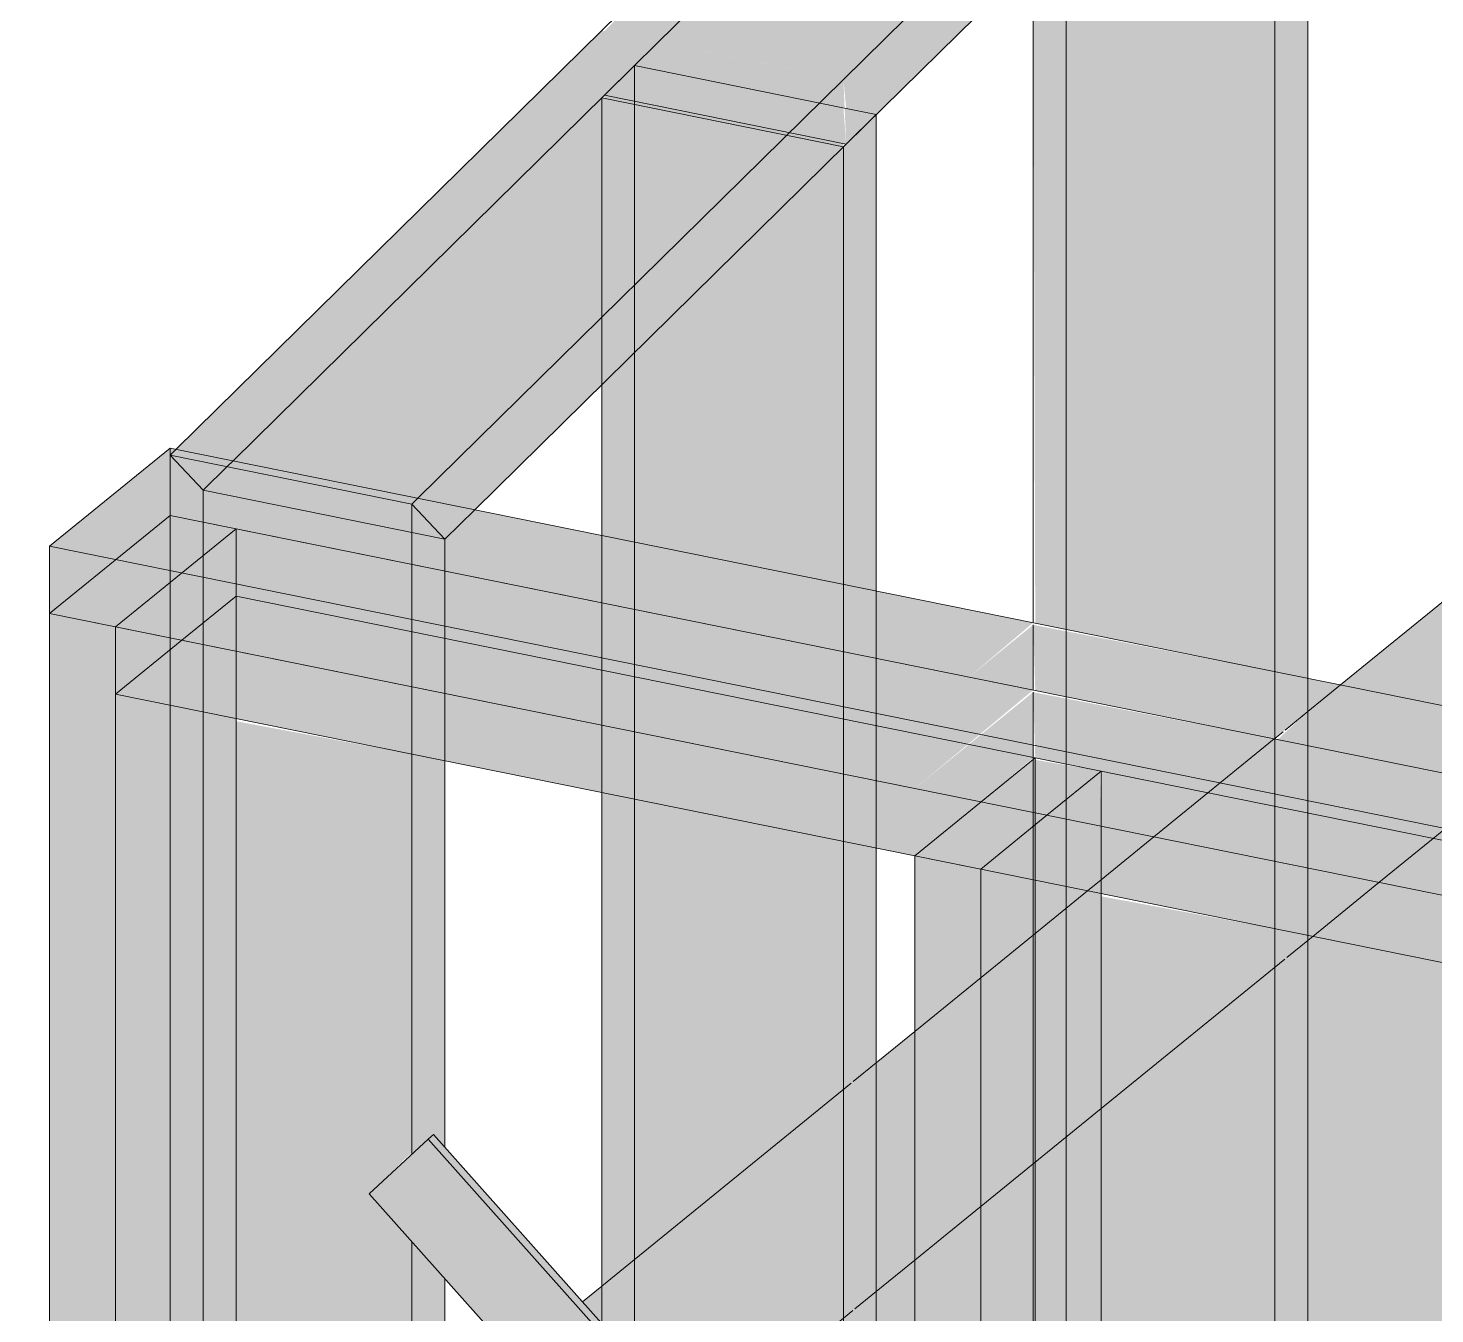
# Model space of a CAD drawing. Header units: inches. Extents: x -8719 to -3484, y -2874 to 4085.
# Drawn here: x -5617.74 to -5589.1, y -492.21 to -466.03 of the extents above; entities that cross this region are included whole.
import ezdxf

# ---------------------------------------------------------------- set-up
doc = ezdxf.new("R2010")
doc.units = ezdxf.units.IN
doc.header["$MEASUREMENT"] = 0
for name, color, linetype, lineweight in [('A-GLAZ-CWMG', 51, 'Continuous', 9), ('S-BEAM', 12, 'Continuous', 9), ('S-BEAM-1', 63, 'Continuous', 9), ('S-BEAM-3', 193, 'Continuous', 9)]:
    doc.layers.add(name, color=color, linetype=linetype, lineweight=lineweight)
doc.layers.add('A-GLAZ-CWMG-1', color=13, linetype='Continuous', lineweight=9, transparency=0.4)

# ---------------------------------------------------------------- blocks, each defined once
blk = doc.blocks.new('Dimension Lumber - GLULAM - 5_125 in_ x 15 in_-2000023-STRUCTURAL - 3D - SOUTHEAST')
at = {"layer": 'S-BEAM-1'}
h = blk.add_hatch(color=256, dxfattribs=at)
h.paths.add_polyline_path([(8643.268, -511.744), (8651, -505.452), (8651, -500.792), (8638.681, -510.816), (8643.182, -511.727)], flags=0)
h.paths.add_polyline_path([(8659.046, -498.905), (8662.241, -496.305), (8662.241, -495.074), (8660.468, -493.088), (8659.046, -494.244)], flags=0)
h.paths.add_polyline_path([(8662.241, -492.4), (8662.241, -491.645), (8661.85, -491.963)], flags=0)
h.paths.add_polyline_path([(8667.832, -491.756), (8668.614, -491.119), (8668.614, -486.459), (8667.832, -487.096), (8667.832, -488.652)], flags=0)
h.paths.add_polyline_path([(8676.618, -484.607), (8676.718, -484.525), (8676.618, -484.504)], flags=0)
h.paths.add_polyline_path([(8679.812, -479.915), (8679.812, -477.347), (8677.285, -479.403), (8677.841, -479.516)], flags=0)
h.paths.add_polyline_path([(8685.403, -477.458), (8688.597, -474.859), (8688.597, -470.199), (8685.403, -472.798)], flags=0)
h.paths.add_polyline_path([(8694.189, -470.309), (8697.383, -467.71), (8697.383, -463.05), (8694.189, -465.649)], flags=0)
h.paths.add_polyline_path([(8702.974, -463.16), (8706.169, -460.561), (8706.169, -455.901), (8702.974, -458.5)], flags=0)
h.paths.add_polyline_path([(8711.76, -456.011), (8713.827, -454.329), (8713.827, -452.005), (8711.76, -451.587), (8711.76, -453.924)], flags=0)
h.paths.add_polyline_path([(8732.006, -439.537), (8753.997, -421.642), (8749.411, -420.714), (8727.419, -438.609), (8730.838, -439.301)], flags=0)
h = blk.add_hatch(color=256, dxfattribs=at)
h.paths.add_polyline_path([(8651, -513.309), (8651, -505.452), (8643.268, -511.744)], flags=0)
h.paths.add_polyline_path([(8659.046, -512.728), (8662.241, -510.129), (8662.241, -496.305), (8659.046, -498.905), (8659.046, -508.648)], flags=0)
h.paths.add_polyline_path([(8667.832, -505.579), (8668.614, -504.942), (8668.614, -502.218), (8667.832, -501.341), (8667.832, -505.19)], flags=0)
h.paths.add_polyline_path([(8668.614, -499.544), (8668.614, -491.119), (8667.832, -491.756), (8667.832, -498.667)], flags=0)
h.paths.add_polyline_path([(8676.618, -498.43), (8679.812, -495.831), (8679.812, -485.151), (8676.718, -484.525), (8676.618, -484.607), (8676.618, -488.652)], flags=0)
h.paths.add_polyline_path([(8685.403, -491.281), (8686.229, -490.61), (8686.229, -486.45), (8685.403, -486.283), (8685.403, -490.016)], flags=0)
h.paths.add_polyline_path([(8695.475, -483.086), (8697.383, -481.533), (8697.383, -467.71), (8694.189, -470.309), (8694.189, -482.825), (8695.455, -483.082)], flags=0)
h.paths.add_polyline_path([(8688.597, -481.693), (8688.597, -474.859), (8685.403, -477.458), (8685.403, -481.047), (8687.571, -481.485)], flags=0)
h.paths.add_polyline_path([(8702.974, -476.984), (8706.169, -474.384), (8706.169, -460.561), (8702.974, -463.16)], flags=0)
h.paths.add_polyline_path([(8722.267, -461.285), (8724.931, -459.117), (8722.267, -458.578)], flags=0)
h.paths.add_polyline_path([(8711.76, -456.982), (8713.715, -455.391), (8713.827, -455.391), (8713.827, -454.329), (8711.76, -456.011)], flags=0)
h.paths.add_polyline_path([(8722.267, -456.944), (8722.315, -456.905), (8722.267, -456.905)], flags=0)
h.paths.add_polyline_path([(8736.597, -440.467), (8736.597, -437.484), (8736.291, -437.421), (8736.291, -436.051), (8732.006, -439.537), (8736.291, -440.405)], flags=0)
h.paths.add_polyline_path([(8743.739, -436.765), (8743.739, -431.673), (8743.432, -431.61), (8743.432, -430.24), (8737.072, -435.415), (8743.432, -436.703)], flags=0)
h.paths.add_polyline_path([(8750.88, -430.954), (8750.88, -425.862), (8750.573, -425.799), (8750.573, -424.429), (8744.213, -429.604), (8750.573, -430.892)], flags=0)
h.paths.add_polyline_path([(8753.997, -424.328), (8753.997, -421.642), (8751.355, -423.793)], flags=0)
at = {"layer": 'S-BEAM'}
for p, q in [((8679.812, -477.347), (8677.285, -479.403)), ((8677.285, -479.403), (8676.618, -479.947)), ((8676.618, -479.947), (8676.155, -480.323)), ((8675.936, -480.501), (8673.481, -482.499)), ((8676.113, -480.357), (8675.948, -480.491)), ((8678.067, -483.427), (8679.812, -482.008)), ((8673.481, -482.499), (8672.412, -483.369)), ((8672.412, -483.369), (8672.132, -483.596)), ((8676.718, -484.525), (8678.067, -483.427)), ((8672.132, -483.596), (8671.026, -484.496)), ((8671.026, -484.496), (8668.614, -486.459)), ((8676.189, -484.956), (8676.618, -484.607)), ((8676.618, -484.607), (8676.718, -484.525)), ((8672.412, -488.029), (8676.15, -484.987)), ((8668.614, -486.459), (8667.832, -487.096)), ((8667.832, -487.096), (8667.361, -487.479)), ((8667.318, -487.514), (8662.241, -491.645)), ((8671.026, -489.157), (8672.412, -488.029)), ((8668.614, -491.119), (8671.026, -489.157)), ((8667.832, -491.756), (8668.614, -491.119)), ((8662.241, -491.645), (8661.85, -491.963)), ((8667.395, -492.111), (8667.832, -491.756)), ((8664.259, -494.663), (8667.356, -492.143))]:
    blk.add_line(p, q, dxfattribs=at)
blk = doc.blocks.new('Rectangular Mullion - Stud - Base_Head-1810184-STRUCTURAL - 3D - SOUTHEAST')
at = {"layer": 'A-GLAZ-CWMG-1'}
h = blk.add_hatch(color=256, dxfattribs=at)
h.paths.add_polyline_path([(8669.72, -479.243), (8671.026, -478.136), (8667.832, -477.49), (8667.832, -478.861), (8669.479, -479.194)], flags=0)
h.paths.add_polyline_path([(8662.241, -477.729), (8662.241, -476.358), (8659.658, -475.835), (8659.046, -476.437), (8659.046, -477.082)], flags=0)
h.paths.add_polyline_path([(8652.349, -476.85), (8653.455, -475.95), (8653.455, -474.724), (8653.577, -474.604), (8653.455, -474.579), (8651, -476.577), (8652.343, -476.849)], flags=0)
blk.add_hatch(color=256, dxfattribs=at).paths.add_polyline_path([(8651, -477.948), (8652.343, -476.849), (8651, -476.577)], flags=0)
at = {"layer": 'A-GLAZ-CWMG'}
for p, q in [((8651, -476.577), (8653.455, -474.579)), ((8653.455, -474.579), (8653.455, -475.95)), ((8653.455, -474.579), (8671.069, -478.145)), ((8653.455, -475.95), (8651, -477.948)), ((8653.455, -475.95), (8671.069, -479.516)), ((8651, -477.948), (8651, -476.577)), ((8668.614, -480.143), (8651, -476.577)), ((8651, -477.948), (8668.614, -481.513))]:
    blk.add_line(p, q, dxfattribs=at)
blk = doc.blocks.new('Rectangular Mullion - Stud - Base_Head-1810188-STRUCTURAL - 3D - SOUTHEAST')
at = {"layer": 'A-GLAZ-CWMG-1'}
h = blk.add_hatch(color=256, dxfattribs=at)
h.paths.add_polyline_path([(8676.618, -479.947), (8677.285, -479.403), (8676.618, -479.268), (8676.618, -479.516)], flags=0)
h.paths.add_polyline_path([(8671.026, -479.507), (8671.026, -478.18), (8669.72, -479.243)], flags=0)
h = blk.add_hatch(color=256, dxfattribs=at)
h.paths.add_polyline_path([(8687.334, -482.808), (8688.597, -481.711), (8688.597, -481.693), (8685.403, -481.047), (8685.403, -482.418), (8686.229, -482.585)], flags=0)
h.paths.add_polyline_path([(8679.812, -481.286), (8679.812, -479.915), (8677.285, -479.403), (8676.618, -479.947), (8676.618, -480.639), (8679.154, -481.153)], flags=0)
at = {"layer": 'A-GLAZ-CWMG'}
for p, q in [((8671.069, -478.145), (8688.683, -481.711)), ((8671.069, -479.516), (8688.683, -483.082)), ((8686.229, -483.708), (8668.614, -480.143)), ((8668.614, -481.513), (8686.229, -485.079))]:
    blk.add_line(p, q, dxfattribs=at)
blk = doc.blocks.new('Rectangular Mullion - Stud - Vertical-1966279-STRUCTURAL - 3D - SOUTHEAST')
at = {"layer": 'A-GLAZ-CWMG-1'}
for points in [[(8652.343, -478.219), (8653.455, -477.314), (8653.455, -475.95), (8651, -477.948)], [(8653.455, -478.445), (8653.455, -477.314), (8652.343, -478.219)], [(8652.343, -479.59), (8652.343, -478.219), (8651, -477.948), (8651, -479.319)], [(8652.343, -479.59), (8653.455, -478.685), (8653.455, -478.445), (8652.343, -478.219), (8652.343, -479.319)]]:
    blk.add_hatch(color=256, dxfattribs=at).paths.add_polyline_path(points, flags=0)
at = {"layer": 'A-GLAZ-CWMG'}
for p, q in [((8653.455, -475.95), (8651, -477.948)), ((8654.797, -476.222), (8653.455, -475.95)), ((8653.455, -477.314), (8653.455, -475.95)), ((8652.343, -478.219), (8654.797, -476.222)), ((8654.797, -477.593), (8654.797, -476.222)), ((8651, -477.948), (8652.343, -478.219)), ((8651, -479.319), (8651, -477.948)), ((8652.343, -478.219), (8652.343, -479.59))]:
    blk.add_line(p, q, dxfattribs=at)
blk = doc.blocks.new('Rectangular Mullion - Stud - Vertical-1966617-STRUCTURAL - 3D - SOUTHEAST')
at = {"layer": 'A-GLAZ-CWMG-1'}
for points in [[(8671.026, -482.002), (8671.026, -480.922), (8669.964, -481.787)], [(8669.957, -483.156), (8671.026, -482.286), (8671.026, -482.002), (8669.957, -481.792), (8668.614, -482.884), (8669.479, -483.059)], [(8671.026, -483.373), (8671.026, -482.286), (8669.957, -483.156)]]:
    blk.add_hatch(color=256, dxfattribs=at).paths.add_polyline_path(points, flags=0)
h = blk.add_hatch(color=256, dxfattribs=at)
h.paths.add_polyline_path([(8669.957, -517.147), (8669.957, -503.85), (8668.614, -504.953), (8668.614, -516.875), (8669.479, -517.05)], flags=0)
h.paths.add_polyline_path([(8668.614, -486.459), (8669.957, -485.367), (8669.957, -483.156), (8668.614, -482.884), (8668.614, -486.45)], flags=0)
h = blk.add_hatch(color=256, dxfattribs=at)
h.paths.add_polyline_path([(8671.026, -517.363), (8671.026, -504.922), (8670.023, -503.797), (8669.957, -503.85), (8669.957, -517.147)], flags=0)
h.paths.add_polyline_path([(8669.957, -485.367), (8671.026, -484.496), (8671.026, -483.373), (8669.957, -483.156), (8669.957, -485.079)], flags=0)
h = blk.add_hatch(color=256, dxfattribs=at)
h.paths.add_polyline_path([(8671.026, -523.458), (8671.026, -517.363), (8669.957, -517.147), (8669.957, -523.241)], flags=0)
h.paths.add_polyline_path([(8669.957, -503.85), (8670.023, -503.797), (8669.957, -503.723), (8669.957, -503.843)], flags=0)
h.paths.add_polyline_path([(8671.026, -502.247), (8671.026, -484.496), (8669.957, -485.367), (8669.957, -501.049)], flags=0)
h = blk.add_hatch(color=256, dxfattribs=at)
h.paths.add_polyline_path([(8669.957, -523.241), (8669.957, -517.147), (8668.614, -516.875), (8668.614, -522.969), (8669.479, -523.144)], flags=0)
h.paths.add_polyline_path([(8668.614, -504.942), (8669.957, -503.843), (8669.957, -503.723), (8668.614, -502.218), (8668.614, -503.843)], flags=0)
h.paths.add_polyline_path([(8669.957, -501.049), (8669.957, -485.367), (8668.614, -486.459), (8668.614, -499.544), (8669.479, -500.513)], flags=0)
at = {"layer": 'A-GLAZ-CWMG'}
for p, q in [((8671.069, -480.887), (8669.964, -481.787)), ((8672.412, -481.159), (8671.069, -480.887)), ((8671.069, -480.887), (8671.069, -482.01)), ((8671.306, -482.058), (8672.412, -481.159)), ((8672.412, -481.159), (8672.412, -482.282)), ((8669.964, -481.787), (8668.614, -482.884)), ((8669.957, -483.156), (8671.306, -482.058)), ((8671.069, -482.01), (8671.069, -483.381)), ((8672.412, -482.282), (8672.412, -483.653)), ((8668.614, -482.884), (8669.957, -483.156)), ((8668.614, -482.884), (8668.614, -542.266)), ((8669.957, -541.167), (8669.957, -483.156)), ((8671.069, -483.381), (8671.069, -502.296)), ((8672.412, -483.653), (8672.412, -503.8))]:
    blk.add_line(p, q, dxfattribs=at)
blk = doc.blocks.new('Rectangular Mullion - Stud - Vertical-1967712-STRUCTURAL - 3D - SOUTHEAST')
at = {"layer": 'A-GLAZ-CWMG-1'}
h = blk.add_hatch(color=256, dxfattribs=at)
h.paths.add_polyline_path([(8653.455, -498.794), (8654.797, -497.702), (8654.797, -480.087), (8653.455, -479.816), (8653.455, -482.884)], flags=0)
h.paths.add_polyline_path([(8658.377, -480.812), (8658.377, -479.441), (8654.797, -478.716), (8654.797, -480.087), (8657.507, -480.636)], flags=0)
h.paths.add_polyline_path([(8658.377, -476.947), (8658.377, -476.301), (8654.125, -475.44), (8653.455, -474.724), (8653.455, -475.95), (8657.507, -476.77)], flags=0)
h = blk.add_hatch(color=256, dxfattribs=at)
h.paths.add_polyline_path([(8654.797, -480.087), (8654.797, -478.716), (8653.455, -478.445), (8653.455, -479.816)], flags=0)
h.paths.add_polyline_path([(8654.797, -476.222), (8653.455, -475.95), (8653.455, -477.314), (8654.533, -476.437)], flags=0)
h.paths.add_polyline_path([(8658.377, -479.441), (8658.377, -476.947), (8654.797, -476.222), (8654.797, -478.716), (8657.507, -479.265)], flags=0)
for points in [[(8654.797, -478.716), (8654.797, -476.222), (8653.455, -477.314), (8653.455, -478.445), (8653.692, -478.493)], [(8659.046, -479.577), (8659.046, -477.082), (8658.377, -476.947), (8658.377, -479.441), (8658.704, -479.507)]]:
    blk.add_hatch(color=256, dxfattribs=at).paths.add_polyline_path(points, flags=0)
h = blk.add_hatch(color=256, dxfattribs=at)
h.paths.add_polyline_path([(8659.046, -480.947), (8659.046, -479.577), (8658.377, -479.441), (8658.377, -480.812), (8658.704, -480.878)], flags=0)
h.paths.add_polyline_path([(8659.046, -477.082), (8659.046, -476.437), (8658.377, -476.301), (8658.377, -476.947), (8658.704, -477.013)], flags=0)
h = blk.add_hatch(color=256, dxfattribs=at)
h.paths.add_polyline_path([(8658.377, -514.803), (8658.377, -513.273), (8656.871, -514.498)], flags=0)
h.paths.add_polyline_path([(8654.797, -497.702), (8658.377, -494.789), (8658.377, -490.744), (8657.507, -489.769), (8658.377, -488.918), (8658.377, -480.812), (8654.797, -480.143), (8654.797, -482.884)], flags=0)
h = blk.add_hatch(color=256, dxfattribs=at)
h.paths.add_polyline_path([(8659.046, -514.938), (8659.046, -512.728), (8658.377, -513.273), (8658.377, -514.803)], flags=0)
h.paths.add_polyline_path([(8658.377, -494.789), (8659.046, -494.244), (8659.046, -491.494), (8658.377, -490.744)], flags=0)
h.paths.add_polyline_path([(8658.377, -488.957), (8658.815, -488.561), (8659.046, -488.82), (8659.046, -480.947), (8658.377, -480.812), (8658.377, -488.918)], flags=0)
at = {"layer": 'A-GLAZ-CWMG'}
for p, q in [((8653.455, -474.724), (8654.125, -475.44)), ((8658.377, -475.72), (8653.455, -474.724)), ((8653.455, -475.95), (8653.455, -474.724)), ((8654.125, -475.44), (8654.125, -476.086)), ((8654.125, -475.44), (8659.046, -476.437)), ((8659.046, -476.437), (8658.377, -475.72)), ((8658.377, -476.947), (8658.377, -475.72)), ((8653.455, -477.314), (8653.455, -475.95)), ((8654.125, -476.086), (8654.125, -476.769)), ((8659.046, -477.082), (8659.046, -476.437)), ((8654.125, -476.769), (8654.125, -478.58)), ((8658.377, -479.441), (8658.377, -476.947)), ((8659.046, -479.577), (8659.046, -477.082)), ((8653.455, -478.445), (8653.455, -477.314)), ((8653.455, -479.816), (8653.455, -478.445)), ((8654.125, -478.58), (8654.125, -479.951)), ((8658.377, -480.812), (8658.377, -479.441)), ((8659.046, -480.947), (8659.046, -479.577)), ((8653.455, -554.68), (8653.455, -479.816)), ((8654.125, -479.951), (8654.125, -554.132)), ((8658.377, -488.957), (8658.377, -480.812)), ((8659.046, -488.82), (8659.046, -480.947)), ((8658.377, -550.649), (8658.377, -490.744)), ((8659.046, -550.101), (8659.046, -491.494))]:
    blk.add_line(p, q, dxfattribs=at)
blk = doc.blocks.new('Rectangular Mullion - Stud - Base_Head-1967716-STRUCTURAL - 3D - SOUTHEAST')
at = {"layer": 'A-GLAZ-CWMG-1'}
for points in [[(8658.499, -475.6), (8662.241, -471.917), (8662.241, -467.451), (8662.296, -467.397), (8662.241, -466.076), (8653.577, -474.604), (8658.377, -475.576)], [(8659.658, -475.835), (8662.241, -473.292), (8662.241, -471.917), (8658.499, -475.6), (8659.091, -475.72)], [(8658.377, -475.72), (8658.499, -475.6), (8653.577, -474.604), (8653.455, -474.724), (8657.507, -475.544)], [(8659.046, -476.437), (8658.377, -475.72), (8653.455, -474.724), (8654.125, -475.44), (8658.704, -476.367)], [(8659.046, -476.437), (8659.658, -475.835), (8658.499, -475.6), (8658.377, -475.72), (8658.846, -476.222)]]:
    blk.add_hatch(color=256, dxfattribs=at).paths.add_polyline_path(points, flags=0)
at = {"layer": 'A-GLAZ-CWMG'}
for p, q in [((8662.241, -466.076), (8653.577, -474.604)), ((8658.499, -475.6), (8667.162, -467.072)), ((8654.736, -474.839), (8662.296, -467.397)), ((8659.658, -475.835), (8667.218, -468.393)), ((8653.577, -474.604), (8653.455, -474.724)), ((8653.455, -474.724), (8658.377, -475.72)), ((8654.125, -475.44), (8653.455, -474.724)), ((8654.614, -474.958), (8654.736, -474.839)), ((8654.125, -475.44), (8654.614, -474.958)), ((8659.046, -476.437), (8654.125, -475.44)), ((8658.377, -475.72), (8658.499, -475.6)), ((8658.377, -475.72), (8659.046, -476.437)), ((8659.046, -476.437), (8659.658, -475.835))]:
    blk.add_line(p, q, dxfattribs=at)
blk = doc.blocks.new('Rectangular Mullion - Stud - Base_Head-V370-STRUCTURAL - 3D - SOUTHEAST')
at = {"layer": 'A-GLAZ-CWMG-1'}
for points in [[(8711.09, -423.832), (8714.954, -420.029), (8714.954, -415.563), (8715.01, -415.509), (8714.954, -414.188), (8706.224, -422.847), (8709.709, -423.552)], [(8711.76, -424.549), (8714.954, -421.404), (8714.954, -420.029), (8711.09, -423.832), (8711.146, -424.424)], [(8711.115, -424.418), (8711.09, -423.832), (8706.169, -422.836), (8706.224, -424.157), (8706.838, -423.552), (8711.09, -424.413)]]:
    blk.add_hatch(color=256, dxfattribs=at).paths.add_polyline_path(points, flags=0)
at = {"layer": 'A-GLAZ-CWMG'}
for p, q in [((8714.954, -414.188), (8706.169, -422.836)), ((8711.09, -423.832), (8719.876, -415.184)), ((8707.328, -423.07), (8715.01, -415.509)), ((8711.146, -425.153), (8719.931, -416.505)), ((8706.224, -424.157), (8707.328, -423.07))]:
    blk.add_line(p, q, dxfattribs=at)
blk = doc.blocks.new('Structural Framing 17 - Structural Framing 17-1885627-STRUCTURAL - 3D - SOUTHEAST')
at = {"layer": 'S-BEAM-3'}
h = blk.add_hatch(color=256, dxfattribs=at)
h.paths.add_polyline_path([(8690.528, -524.322), (8690.639, -524.23), (8687.682, -520.916), (8687.571, -521.007), (8689.781, -523.484)], flags=0)
h.paths.add_polyline_path([(8686.229, -519.502), (8686.229, -519.287), (8670.068, -501.174), (8669.957, -501.265), (8673.247, -504.953)], flags=0)
h.paths.add_polyline_path([(8668.614, -499.76), (8668.614, -499.544), (8658.815, -488.561), (8658.704, -488.652), (8664.148, -494.754)], flags=0)
blk.add_hatch(color=256, dxfattribs=at).paths.add_polyline_path([(8689.261, -525.359), (8690.528, -524.322), (8658.704, -488.652), (8657.507, -489.769), (8687.01, -522.837)], flags=0)
at = {"layer": 'S-BEAM'}
for p, q in [((8658.704, -488.652), (8658.815, -488.561)), ((8658.815, -488.561), (8668.614, -499.544)), ((8658.704, -488.652), (8657.507, -489.769)), ((8690.528, -524.322), (8658.704, -488.652)), ((8657.507, -489.769), (8689.261, -525.359))]:
    blk.add_line(p, q, dxfattribs=at)
blk = doc.blocks.new('Rectangular Mullion - Stud - Vertical-1966622-STRUCTURAL - 3D - SOUTHEAST')
at = {"layer": 'A-GLAZ-CWMG-1'}
for points in [[(8653.455, -479.816), (8653.455, -478.685), (8652.343, -479.59)], [(8651, -500.792), (8652.343, -499.699), (8652.343, -479.59), (8651, -479.319), (8651, -482.884)], [(8652.343, -499.699), (8653.455, -498.794), (8653.455, -479.816), (8652.343, -479.59), (8652.343, -482.884)]]:
    blk.add_hatch(color=256, dxfattribs=at).paths.add_polyline_path(points, flags=0)
at = {"layer": 'A-GLAZ-CWMG'}
for p, q in [((8653.455, -478.445), (8653.455, -477.321)), ((8654.797, -478.716), (8654.797, -477.593)), ((8653.455, -479.816), (8653.455, -478.445)), ((8654.797, -480.087), (8654.797, -478.716)), ((8651, -556.69), (8651, -479.319)), ((8652.343, -479.59), (8652.343, -555.591)), ((8653.455, -554.68), (8653.455, -479.816)), ((8654.797, -553.581), (8654.797, -480.087))]:
    blk.add_line(p, q, dxfattribs=at)
blk = doc.blocks.new('Rectangular Mullion - Stud - Base_Head-1966582-STRUCTURAL - 3D - SOUTHEAST')
at = {"layer": 'A-GLAZ-CWMG-1'}
h = blk.add_hatch(color=256, dxfattribs=at)
h.paths.add_polyline_path([(8668.614, -481.513), (8671.026, -479.507), (8667.832, -478.861), (8667.832, -481.355)], flags=0)
h.paths.add_polyline_path([(8662.241, -480.223), (8662.241, -477.729), (8659.046, -477.082), (8659.046, -479.577), (8661.842, -480.143)], flags=0)
h = blk.add_hatch(color=256, dxfattribs=at)
h.paths.add_polyline_path([(8668.614, -482.884), (8668.614, -481.513), (8667.832, -481.355), (8667.832, -482.726)], flags=0)
h.paths.add_polyline_path([(8662.241, -481.594), (8662.241, -480.223), (8659.046, -479.577), (8659.046, -480.947), (8661.842, -481.513)], flags=0)
at = {"layer": 'A-GLAZ-CWMG'}
for p, q in [((8652.343, -478.219), (8654.797, -476.222)), ((8654.797, -476.222), (8654.797, -477.593)), ((8654.797, -476.222), (8671.069, -479.516)), ((8654.797, -477.593), (8653.692, -478.493)), ((8654.797, -477.593), (8671.069, -480.887)), ((8652.343, -479.59), (8652.343, -478.219)), ((8668.614, -481.513), (8652.343, -478.219)), ((8653.692, -478.493), (8652.343, -479.59)), ((8652.343, -479.59), (8668.614, -482.884))]:
    blk.add_line(p, q, dxfattribs=at)
blk = doc.blocks.new('Rectangular Mullion - Stud - Base_Head-1966215-STRUCTURAL - 3D - SOUTHEAST')
at = {"layer": 'A-GLAZ-CWMG-1'}
for points in [[(8669.964, -481.787), (8671.026, -480.887), (8671.026, -479.551), (8668.614, -481.513), (8669.957, -481.785)], [(8668.614, -482.884), (8669.957, -481.785), (8668.614, -481.513)]]:
    blk.add_hatch(color=256, dxfattribs=at).paths.add_polyline_path(points, flags=0)
h = blk.add_hatch(color=256, dxfattribs=at)
h.paths.add_polyline_path([(8686.229, -485.079), (8688.597, -483.082), (8688.597, -483.064), (8685.403, -482.418), (8685.403, -484.912)], flags=0)
h.paths.add_polyline_path([(8679.812, -483.78), (8679.812, -481.286), (8676.618, -480.639), (8676.618, -483.134), (8679.456, -483.708)], flags=0)
h = blk.add_hatch(color=256, dxfattribs=at)
h.paths.add_polyline_path([(8686.229, -486.45), (8686.229, -485.079), (8685.403, -484.912), (8685.403, -486.283)], flags=0)
h.paths.add_polyline_path([(8679.812, -485.151), (8679.812, -483.78), (8676.618, -483.134), (8676.618, -484.504), (8679.456, -485.079)], flags=0)
at = {"layer": 'A-GLAZ-CWMG'}
for p, q in [((8671.069, -479.516), (8688.683, -483.082)), ((8671.069, -480.887), (8688.683, -484.453)), ((8686.229, -485.079), (8668.614, -481.513)), ((8668.614, -482.884), (8686.229, -486.45))]:
    blk.add_line(p, q, dxfattribs=at)
blk = doc.blocks.new('Rectangular Mullion - Stud - Vertical-1967735-STRUCTURAL - 3D - SOUTHEAST')
at = {"layer": 'A-GLAZ-CWMG-1'}
for points in [[(8667.218, -468.393), (8667.162, -467.653), (8662.91, -466.792), (8662.296, -467.397), (8667.162, -468.382)], [(8667.162, -468.448), (8667.162, -468.382), (8662.296, -467.397), (8662.299, -467.463), (8666.892, -468.393)], [(8667.218, -468.393), (8667.832, -467.789), (8667.187, -467.658), (8667.193, -467.789)], [(8667.162, -481.22), (8667.162, -478.725), (8662.241, -477.729), (8662.241, -480.223)], [(8667.832, -481.355), (8667.832, -478.861), (8667.162, -478.725), (8667.162, -481.22), (8667.314, -481.25)]]:
    blk.add_hatch(color=256, dxfattribs=at).paths.add_polyline_path(points, flags=0)
h = blk.add_hatch(color=256, dxfattribs=at)
h.paths.add_polyline_path([(8667.162, -482.59), (8667.162, -481.22), (8662.241, -480.223), (8662.241, -481.594)], flags=0)
h.paths.add_polyline_path([(8667.162, -478.725), (8667.162, -477.354), (8662.241, -476.358), (8662.241, -477.729), (8664.665, -478.219)], flags=0)
h.paths.add_polyline_path([(8662.241, -473.292), (8667.162, -468.448), (8662.241, -467.451), (8662.241, -471.917)], flags=0)
h = blk.add_hatch(color=256, dxfattribs=at)
h.paths.add_polyline_path([(8667.832, -516.717), (8667.832, -505.579), (8667.162, -506.124), (8667.162, -516.581), (8667.579, -516.665)], flags=0)
h.paths.add_polyline_path([(8667.162, -487.64), (8667.832, -487.096), (8667.832, -482.726), (8667.162, -482.59), (8667.162, -486.45)], flags=0)
h.paths.add_polyline_path([(8667.832, -477.49), (8667.832, -467.789), (8667.162, -468.448), (8667.162, -477.354), (8667.285, -477.379)], flags=0)
h = blk.add_hatch(color=256, dxfattribs=at)
h.paths.add_polyline_path([(8667.162, -516.581), (8667.162, -506.124), (8662.241, -510.129), (8662.241, -515.585)], flags=0)
h.paths.add_polyline_path([(8662.241, -491.645), (8667.162, -487.64), (8667.162, -482.59), (8662.241, -481.594), (8662.241, -488.652)], flags=0)
h.paths.add_polyline_path([(8667.162, -477.354), (8667.162, -468.448), (8662.241, -473.292), (8662.241, -476.358), (8663.323, -476.577)], flags=0)
h = blk.add_hatch(color=256, dxfattribs=at)
h.paths.add_polyline_path([(8667.832, -482.726), (8667.832, -481.355), (8667.162, -481.22), (8667.162, -482.59), (8667.324, -482.623)], flags=0)
h.paths.add_polyline_path([(8667.832, -478.861), (8667.832, -477.49), (8667.162, -477.354), (8667.162, -478.725), (8667.296, -478.752)], flags=0)
h = blk.add_hatch(color=256, dxfattribs=at)
h.paths.add_polyline_path([(8667.832, -522.811), (8667.832, -516.717), (8667.162, -516.581), (8667.162, -522.676), (8667.625, -522.769)], flags=0)
h.paths.add_polyline_path([(8667.162, -506.124), (8667.832, -505.579), (8667.832, -501.341), (8667.162, -500.591), (8667.162, -505.826)], flags=0)
h.paths.add_polyline_path([(8667.832, -498.667), (8667.832, -487.096), (8667.162, -487.64), (8667.162, -497.917), (8667.441, -498.229)], flags=0)
h = blk.add_hatch(color=256, dxfattribs=at)
h.paths.add_polyline_path([(8667.162, -522.676), (8667.162, -516.581), (8662.241, -515.585), (8662.241, -521.679)], flags=0)
h.paths.add_polyline_path([(8662.241, -510.129), (8667.162, -506.124), (8667.162, -500.591), (8662.241, -495.074), (8662.241, -508.648)], flags=0)
h.paths.add_polyline_path([(8667.162, -497.917), (8667.162, -487.64), (8662.241, -491.645), (8662.241, -492.4), (8664.259, -494.663)], flags=0)
at = {"layer": 'A-GLAZ-CWMG'}
for p, q in [((8662.296, -467.397), (8662.91, -466.792)), ((8662.91, -467.521), (8662.91, -466.792)), ((8662.91, -466.792), (8667.187, -467.658)), ((8662.241, -467.451), (8662.296, -467.397)), ((8667.162, -468.448), (8662.241, -467.451)), ((8662.241, -467.451), (8662.241, -473.292)), ((8662.296, -467.397), (8667.218, -468.393)), ((8662.91, -472.633), (8662.91, -467.521)), ((8667.187, -467.658), (8667.832, -467.789)), ((8667.832, -467.789), (8667.218, -468.393)), ((8667.832, -467.789), (8667.832, -477.49)), ((8667.218, -468.393), (8667.162, -468.448)), ((8667.162, -468.448), (8667.162, -477.354)), ((8662.91, -476.493), (8662.91, -472.633)), ((8662.241, -473.292), (8662.241, -476.358)), ((8662.241, -476.358), (8662.241, -477.729)), ((8662.91, -477.864), (8662.91, -476.493)), ((8667.162, -477.354), (8667.162, -478.725)), ((8662.241, -477.729), (8662.241, -480.223)), ((8667.832, -477.49), (8667.832, -478.861)), ((8662.91, -480.359), (8662.91, -477.864)), ((8667.162, -478.725), (8667.162, -481.22)), ((8667.832, -478.861), (8667.832, -481.355)), ((8662.241, -480.223), (8662.241, -481.594)), ((8662.91, -481.73), (8662.91, -480.359)), ((8667.162, -481.22), (8667.162, -482.59)), ((8667.832, -481.355), (8667.832, -482.726)), ((8662.241, -481.594), (8662.241, -492.4)), ((8662.91, -493.151), (8662.91, -481.73)), ((8667.162, -482.59), (8667.162, -497.917)), ((8667.832, -482.726), (8667.832, -498.667))]:
    blk.add_line(p, q, dxfattribs=at)
blk = doc.blocks.new('Rectangular Mullion - Stud - Vertical-1967736-STRUCTURAL - 3D - SOUTHEAST')
at = {"layer": 'A-GLAZ-CWMG-1'}
h = blk.add_hatch(color=256, dxfattribs=at)
h.paths.add_polyline_path([(8672.412, -517.644), (8672.412, -506.474), (8671.026, -504.953), (8671.026, -517.363)], flags=0)
h.paths.add_polyline_path([(8672.412, -503.8), (8672.412, -501.853), (8671.405, -502.672)], flags=0)
h.paths.add_polyline_path([(8671.026, -484.496), (8672.132, -483.596), (8671.026, -483.373), (8671.026, -483.708)], flags=0)
h.paths.add_polyline_path([(8672.412, -483.369), (8673.481, -482.499), (8672.412, -482.282), (8672.412, -483.156)], flags=0)
h.paths.add_polyline_path([(8675.936, -480.501), (8675.948, -480.491), (8675.948, -479.133), (8671.026, -478.18), (8671.069, -479.516), (8674.165, -480.143)], flags=0)
h.paths.add_polyline_path([(8671.026, -464.644), (8675.948, -459.8), (8671.026, -458.803), (8671.026, -463.269)], flags=0)
h = blk.add_hatch(color=256, dxfattribs=at)
h.paths.add_polyline_path([(8676.618, -518.495), (8676.618, -511.188), (8675.948, -510.438), (8675.948, -518.36), (8676.435, -518.458)], flags=0)
h.paths.add_polyline_path([(8676.618, -508.514), (8676.618, -498.43), (8675.948, -498.975), (8675.948, -507.764), (8676.36, -508.225)], flags=0)
h.paths.add_polyline_path([(8676.618, -479.268), (8676.618, -459.141), (8675.948, -459.8), (8675.948, -479.133), (8676.146, -479.173)], flags=0)
h = blk.add_hatch(color=256, dxfattribs=at)
h.paths.add_polyline_path([(8675.948, -518.36), (8675.948, -510.438), (8672.412, -506.474), (8672.412, -517.644)], flags=0)
h.paths.add_polyline_path([(8675.948, -507.764), (8675.948, -498.975), (8672.412, -501.853), (8672.45, -503.843), (8675.94, -507.755)], flags=0)
h.paths.add_polyline_path([(8675.948, -479.133), (8675.948, -459.8), (8671.026, -464.644), (8671.069, -478.145)], flags=0)
for points in [[(8675.948, -480.491), (8676.618, -479.947), (8676.618, -479.268), (8675.948, -479.133), (8675.948, -480.143)], [(8676.618, -483.134), (8676.618, -480.639), (8675.948, -480.504), (8675.948, -482.998), (8676.175, -483.044)], [(8672.412, -482.282), (8672.382, -481.153), (8671.026, -480.922), (8671.026, -482.002), (8671.306, -482.058)]]:
    blk.add_hatch(color=256, dxfattribs=at).paths.add_polyline_path(points, flags=0)
h = blk.add_hatch(color=256, dxfattribs=at)
h.paths.add_polyline_path([(8672.132, -483.596), (8672.412, -483.369), (8672.412, -482.282), (8671.026, -482.002), (8671.026, -483.373)], flags=0)
h.paths.add_polyline_path([(8673.481, -482.499), (8675.936, -480.501), (8671.026, -479.551), (8671.069, -480.887), (8672.412, -481.159), (8672.412, -482.282)], flags=0)
h = blk.add_hatch(color=256, dxfattribs=at)
h.paths.add_polyline_path([(8676.618, -484.504), (8676.618, -483.134), (8675.948, -482.998), (8675.948, -484.369), (8676.185, -484.417)], flags=0)
h.paths.add_polyline_path([(8676.618, -480.639), (8676.618, -479.947), (8676.004, -480.515), (8676.156, -480.546)], flags=0)
h = blk.add_hatch(color=256, dxfattribs=at)
h.paths.add_polyline_path([(8672.412, -483.653), (8672.412, -483.369), (8672.132, -483.596)], flags=0)
h.paths.add_polyline_path([(8675.948, -482.998), (8675.936, -480.501), (8673.481, -482.499)], flags=0)
h = blk.add_hatch(color=256, dxfattribs=at)
h.paths.add_polyline_path([(8672.412, -523.738), (8672.412, -517.644), (8671.026, -517.363), (8671.026, -523.458)], flags=0)
h.paths.add_polyline_path([(8671.405, -502.672), (8672.412, -501.853), (8672.412, -483.653), (8672.132, -483.596), (8671.026, -484.496), (8671.026, -502.247)], flags=0)
h.paths.add_polyline_path([(8675.948, -484.369), (8675.948, -482.998), (8673.481, -482.499), (8672.412, -483.369), (8672.412, -483.653), (8672.684, -483.708)], flags=0)
h = blk.add_hatch(color=256, dxfattribs=at)
h.paths.add_polyline_path([(8675.948, -524.454), (8675.948, -518.36), (8672.412, -517.644), (8672.412, -523.738)], flags=0)
h.paths.add_polyline_path([(8672.412, -501.853), (8675.948, -498.975), (8675.948, -484.369), (8672.412, -483.708), (8672.412, -488.652)], flags=0)
h = blk.add_hatch(color=256, dxfattribs=at)
h.paths.add_polyline_path([(8676.618, -524.59), (8676.618, -518.495), (8675.948, -518.36), (8675.948, -524.454), (8676.48, -524.562)], flags=0)
h.paths.add_polyline_path([(8675.948, -498.975), (8676.618, -498.43), (8676.618, -484.504), (8675.948, -484.369), (8675.948, -488.652)], flags=0)
at = {"layer": 'A-GLAZ-CWMG'}
for p, q in [((8676.618, -459.141), (8676.618, -479.268)), ((8675.948, -459.8), (8675.948, -479.133)), ((8671.696, -478.272), (8671.696, -463.985)), ((8671.026, -464.644), (8671.026, -478.136)), ((8671.026, -478.18), (8671.026, -479.507)), ((8671.696, -479.643), (8671.696, -478.272)), ((8675.948, -479.133), (8675.948, -480.504)), ((8676.618, -479.268), (8676.618, -480.639)), ((8671.026, -479.551), (8671.026, -480.922)), ((8671.696, -481.014), (8671.696, -479.643)), ((8675.948, -480.504), (8675.948, -482.998)), ((8676.618, -480.639), (8676.618, -483.134)), ((8671.026, -480.922), (8671.026, -482.002)), ((8671.696, -482.137), (8671.696, -481.014)), ((8671.026, -482.002), (8671.026, -483.373)), ((8671.696, -483.508), (8671.696, -482.137)), ((8675.948, -482.998), (8675.948, -484.369)), ((8676.618, -483.134), (8676.618, -484.504)), ((8671.026, -483.373), (8671.026, -502.247)), ((8671.696, -502.998), (8671.696, -483.508)), ((8675.948, -484.369), (8675.948, -507.764)), ((8676.618, -484.504), (8676.618, -508.514))]:
    blk.add_line(p, q, dxfattribs=at)

msp = doc.modelspace()

# ---------------------------------------------------------------- block references
at = {"layer": 'A-GLAZ-CWMG'}
for name, p in [('Rectangular Mullion - Stud - Base_Head-V370-STRUCTURAL - 3D - SOUTHEAST', (-14312.229, -43.24)), ('Rectangular Mullion - Stud - Vertical-1967736-STRUCTURAL - 3D - SOUTHEAST', (-14268.301, 0)), ('Rectangular Mullion - Stud - Base_Head-1967716-STRUCTURAL - 3D - SOUTHEAST', (-14268.301, 0)), ('Rectangular Mullion - Stud - Vertical-1967735-STRUCTURAL - 3D - SOUTHEAST', (-14268.301, 0)), ('Rectangular Mullion - Stud - Base_Head-1810184-STRUCTURAL - 3D - SOUTHEAST', (-14268.301, 0)), ('Rectangular Mullion - Stud - Vertical-1967712-STRUCTURAL - 3D - SOUTHEAST', (-14268.301, 0)), ('Rectangular Mullion - Stud - Vertical-1966279-STRUCTURAL - 3D - SOUTHEAST', (-14268.301, 0)), ('Rectangular Mullion - Stud - Base_Head-1966582-STRUCTURAL - 3D - SOUTHEAST', (-14268.301, 0)), ('Rectangular Mullion - Stud - Vertical-1966622-STRUCTURAL - 3D - SOUTHEAST', (-14268.301, 0)), ('Rectangular Mullion - Stud - Base_Head-1810188-STRUCTURAL - 3D - SOUTHEAST', (-14268.301, 0)), ('Rectangular Mullion - Stud - Base_Head-1966215-STRUCTURAL - 3D - SOUTHEAST', (-14268.301, 0)), ('Rectangular Mullion - Stud - Vertical-1966617-STRUCTURAL - 3D - SOUTHEAST', (-14268.301, 0))]:
    msp.add_blockref(name, p, dxfattribs=at)
at = {"layer": 'S-BEAM'}
for name in ['Dimension Lumber - GLULAM - 5_125 in_ x 15 in_-2000023-STRUCTURAL - 3D - SOUTHEAST', 'Structural Framing 17 - Structural Framing 17-1885627-STRUCTURAL - 3D - SOUTHEAST']:
    msp.add_blockref(name, (-14268.301, 0), dxfattribs=at)

doc.saveas('drawing.dxf')
